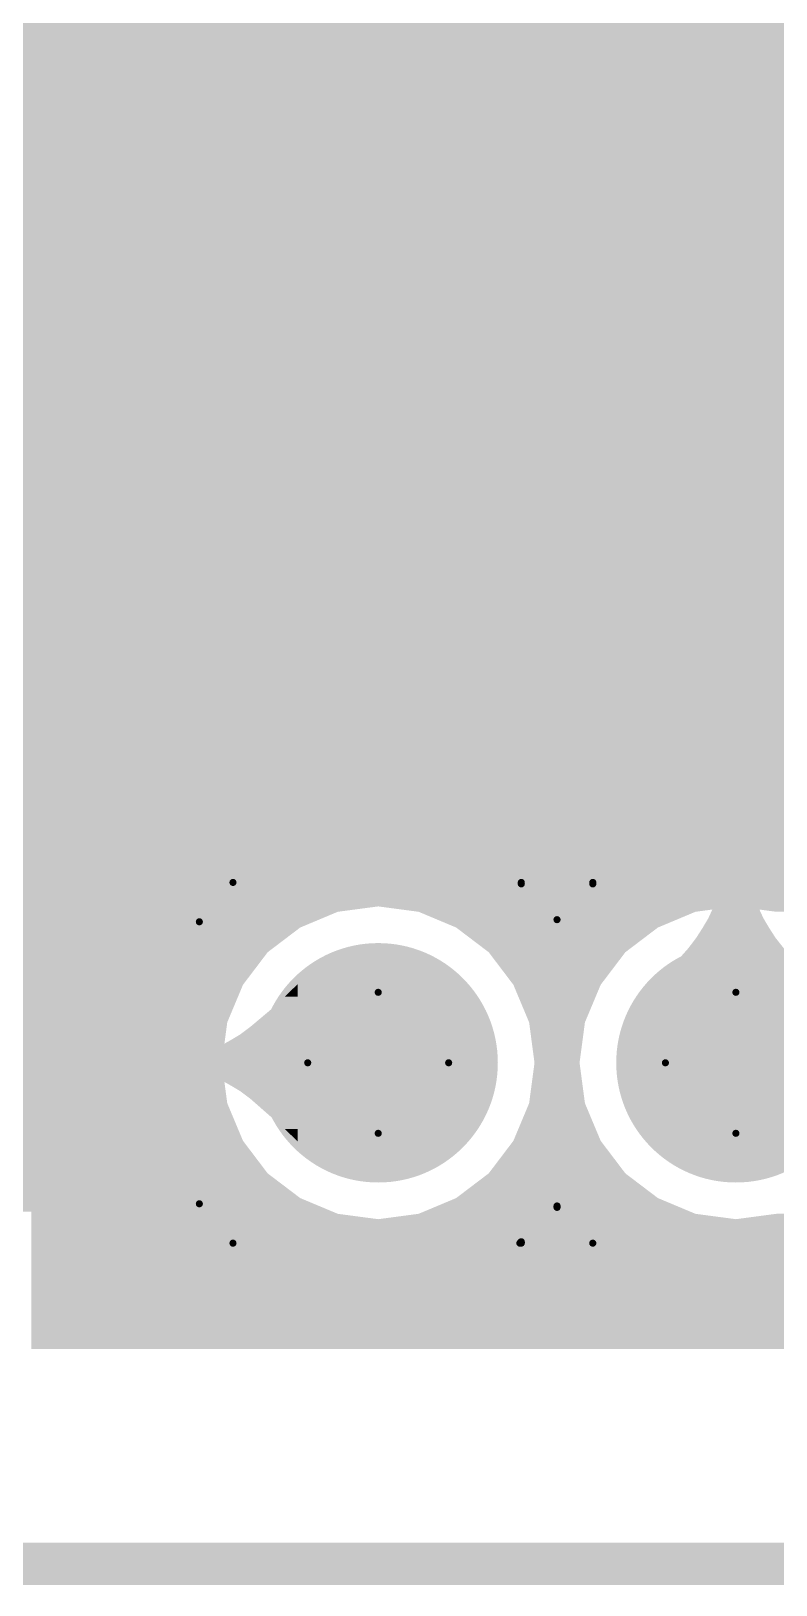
# Model space of a CAD drawing. Header units: millimetres. Extents: x -0.19 to 3.91, y -0.06 to 2.26.
# Drawn here: x 1.245 to 1.4532, y -0.0059 to 0.4283 of the extents above; entities that cross this region are included whole.
import ezdxf

# ---------------------------------------------------------------- set-up
doc = ezdxf.new("R2010")
doc.units = ezdxf.units.MM
doc.layers.get('0').update_dxf_attribs({"linetype": 'CONTINUOUS', "lineweight": 0})
for name, color, linetype, lineweight in [('PCB_KUR_GBL', 10, 'CONTINUOUS', 0), ('PCB_KUR_GBO', 96, 'CONTINUOUS', 0), ('PCB_KUR_GBS', 176, 'CONTINUOUS', 0), ('PCB_KUR_GD1', 40, 'CONTINUOUS', 0), ('PCB_KUR_GG1', 56, 'CONTINUOUS', 0), ('PCB_KUR_GKO', 130, 'CONTINUOUS', 0), ('PCB_KUR_GM2', 216, 'CONTINUOUS', 0), ('PCB_KUR_GPB', 9, 'CONTINUOUS', 0), ('PCB_KUR_GPT', 8, 'CONTINUOUS', 0), ('PCB_KUR_GTL', 30, 'CONTINUOUS', 0), ('PCB_KUR_GTO', 163, 'CONTINUOUS', 0), ('PCB_KUR_GTS', 254, 'CONTINUOUS', 0), ('PCB_KUR_TXT', 254, 'CONTINUOUS', 0)]:
    doc.layers.add(name, color=color, linetype=linetype, lineweight=lineweight)

# ---------------------------------------------------------------- blocks, each defined once
blk = doc.blocks.new('ROUND_11')
h = blk.add_hatch(color=256)
edge = h.paths.add_edge_path(flags=0)
edge.add_arc((0, 0), 0.0315, 0, 360)
blk = doc.blocks.new('ROUND_3')
h = blk.add_hatch(color=256)
edge = h.paths.add_edge_path(flags=0)
edge.add_arc((0, 0), 0.0059, 0, 360)
blk = doc.blocks.new('ROUND_21')
h = blk.add_hatch(color=256)
edge = h.paths.add_edge_path(flags=0)
edge.add_arc((0, 0), 0.03345, 0, 360)
blk = doc.blocks.new('ROUND_25')
h = blk.add_hatch(color=256)
edge = h.paths.add_edge_path(flags=0)
edge.add_arc((0, 0), 0.001, 0, 360)
blk = doc.blocks.new('ROUND_7')
h = blk.add_hatch(color=256)
edge = h.paths.add_edge_path(flags=0)
edge.add_arc((0, 0), 0.00325, 0, 360)
blk = doc.blocks.new('ROUND_8')
h = blk.add_hatch(color=256)
edge = h.paths.add_edge_path(flags=0)
edge.add_arc((0, 0), 0.005, 0, 360)
blk = doc.blocks.new('ROUND_14')
h = blk.add_hatch(color=256)
edge = h.paths.add_edge_path(flags=0)
edge.add_arc((0, 0), 0.0197, 0, 360)

msp = doc.modelspace()

# ---------------------------------------------------------------- linework, layer by layer
at = {"layer": 'PCB_KUR_GBL'}
for points in [[(0.405, 0.425), (0.405, 0.4884), (2.2638, 0.425), (2.2638, 0.4884)], [(0.582, 0.4033), (0.582, 0.425), (2.2638, 0.4033), (2.2638, 0.425)], [(0.582, 0.402), (0.582, 0.4033), (1.7226, 0.402), (1.7324, 0.4033)], [(0.582, 0.3982), (0.582, 0.402), (1.7135, 0.3982), (1.7226, 0.402)], [(0.582, 0.3922), (0.582, 0.3982), (1.7057, 0.3922), (1.7135, 0.3982)], [(0.582, 0.3844), (0.582, 0.3922), (1.6997, 0.3844), (1.7057, 0.3922)], [(0.582, 0.3753), (0.582, 0.3844), (1.6959, 0.3753), (1.6997, 0.3844)], [(0.582, 0.3656), (0.582, 0.3753), (1.6947, 0.3656), (1.6959, 0.3753)], [(0.582, 0.3558), (0.582, 0.3656), (1.6959, 0.3558), (1.6947, 0.3656)], [(0.582, 0.3467), (0.582, 0.3558), (1.6997, 0.3467), (1.6959, 0.3558)], [(0.582, 0.3389), (0.582, 0.3467), (1.7057, 0.3389), (1.6997, 0.3467)], [(0.582, 0.3329), (0.582, 0.3389), (1.7135, 0.3329), (1.7057, 0.3389)], [(0.582, 0.3291), (0.582, 0.3329), (1.7226, 0.3291), (1.7135, 0.3329)], [(0.582, 0.3278), (0.582, 0.3291), (1.7324, 0.3278), (1.7226, 0.3291)], [(0.582, 0.1837), (0.582, 0.3278), (2.2638, 0.1837), (2.2638, 0.3278)], [(0.582, 0.1822), (0.582, 0.1837), (1.3307, 0.1822), (1.342, 0.1837)], [(1.3533, 0.1822), (1.342, 0.1837), (1.4307, 0.1822), (1.442, 0.1837)], [(1.4533, 0.1822), (1.442, 0.1837), (1.5307, 0.1822), (1.542, 0.1837)], [(0.582, 0.1778), (0.582, 0.1822), (1.3202, 0.1778), (1.3307, 0.1822)], [(1.3638, 0.1778), (1.3533, 0.1822), (1.4202, 0.1778), (1.4307, 0.1822)], [(0.582, 0.1709), (0.582, 0.1778), (1.3111, 0.1709), (1.3202, 0.1778)], [(1.3729, 0.1709), (1.3638, 0.1778), (1.4111, 0.1709), (1.4202, 0.1778)], [(0.582, 0.1618), (0.582, 0.1709), (1.3042, 0.1618), (1.3111, 0.1709)], [(1.3798, 0.1618), (1.3729, 0.1709), (1.4042, 0.1618), (1.4111, 0.1709)], [(0.582, 0.1513), (0.582, 0.1618), (1.2998, 0.1513), (1.3042, 0.1618)], [(1.3842, 0.1513), (1.3798, 0.1618), (1.3998, 0.1513), (1.4042, 0.1618)], [(0.582, 0.14), (0.582, 0.1513), (1.2983, 0.14), (1.2998, 0.1513)], [(1.3857, 0.14), (1.3842, 0.1513), (1.3983, 0.14), (1.3998, 0.1513)], [(0.582, 0.1287), (0.582, 0.14), (1.2998, 0.1287), (1.2983, 0.14)], [(1.3842, 0.1287), (1.3857, 0.14), (1.3998, 0.1287), (1.3983, 0.14)], [(0.582, 0.1182), (0.582, 0.1287), (1.3042, 0.1182), (1.2998, 0.1287)], [(1.3798, 0.1182), (1.3842, 0.1287), (1.4042, 0.1182), (1.3998, 0.1287)], [(0.582, 0.1091), (0.582, 0.1182), (1.3111, 0.1091), (1.3042, 0.1182)], [(1.3729, 0.1091), (1.3798, 0.1182), (1.4111, 0.1091), (1.4042, 0.1182)], [(0.582, 0.1034), (0.582, 0.1091), (1.3185, 0.1034), (1.3111, 0.1091)], [(1.3655, 0.1034), (1.3729, 0.1091), (1.4185, 0.1034), (1.4111, 0.1091)], [(0.582, 0.0984), (0.582, 0.1034), (1.3168, 0.0984), (1.3185, 0.1034)], [(1.3672, 0.0984), (1.3655, 0.1034), (1.4168, 0.0984), (1.4185, 0.1034)]]:
    msp.add_solid(points, dxfattribs=at)
at = {"layer": 'PCB_KUR_GBO', "lineweight": 211, "const_width": 0.0118}
for points in [[(1.4133, 0.3981), (1.4133, 0.4178)], [(1.4724, 0.4079), (1.4133, 0.4079)], [(1.4133, 0.4079), (1.4133, 0.3981)], [(1.3232, 0.3784), (1.3133, 0.3686)], [(1.333, 0.3784), (1.3232, 0.3784)], [(1.3428, 0.3686), (1.333, 0.3784)], [(1.3527, 0.3784), (1.3428, 0.3686)], [(1.3625, 0.3784), (1.3527, 0.3784)], [(1.3724, 0.3686), (1.3625, 0.3784)], [(1.4133, 0.3686), (1.4232, 0.3784)], [(1.4232, 0.3784), (1.4625, 0.3784)], [(1.3133, 0.3686), (1.3133, 0.3489)], [(1.3428, 0.3686), (1.3428, 0.3588)], [(1.3428, 0.3588), (1.3428, 0.3686)], [(1.3724, 0.3489), (1.3724, 0.3686)], [(1.4133, 0.3391), (1.4133, 0.3686)], [(1.3133, 0.3489), (1.3232, 0.3391)], [(1.3625, 0.3391), (1.3724, 0.3489)], [(1.4724, 0.3391), (1.4133, 0.3391)], [(1.3133, 0.2997), (1.333, 0.3194)], [(1.333, 0.3194), (1.3724, 0.3194)], [(1.433, 0.2997), (1.4133, 0.3194)], [(1.4133, 0.3194), (1.4724, 0.3194)], [(1.333, 0.28), (1.3133, 0.2997)], [(1.4133, 0.28), (1.433, 0.2997)], [(1.3724, 0.28), (1.333, 0.28)], [(1.4724, 0.28), (1.4133, 0.28)], [(1.3232, 0.2604), (1.3133, 0.2505)], [(1.333, 0.2604), (1.3232, 0.2604)], [(1.3428, 0.2505), (1.333, 0.2604)], [(1.3527, 0.2604), (1.3428, 0.2505)], [(1.3625, 0.2604), (1.3527, 0.2604)], [(1.3724, 0.2505), (1.3625, 0.2604)], [(1.4232, 0.2604), (1.4133, 0.2505)], [(1.433, 0.2604), (1.4232, 0.2604)], [(1.4428, 0.2505), (1.433, 0.2604)], [(1.3133, 0.2505), (1.3133, 0.2308)], [(1.3428, 0.2505), (1.3428, 0.2407)], [(1.3428, 0.2407), (1.3428, 0.2505)], [(1.3724, 0.2308), (1.3724, 0.2505)], [(1.4133, 0.2505), (1.4133, 0.2308)], [(1.4428, 0.2308), (1.4428, 0.2505)], [(1.3133, 0.2308), (1.3232, 0.221)], [(1.3625, 0.221), (1.3724, 0.2308)], [(1.4133, 0.2308), (1.4232, 0.221)], [(1.4527, 0.221), (1.4428, 0.2308)], [(1.4625, 0.221), (1.4527, 0.221)]]:
    msp.add_lwpolyline(points, dxfattribs=at)
at = {"layer": 'PCB_KUR_GD1', "lineweight": 211, "const_width": 0.0027}
for points in [[(1.334, 0.14), (1.334, 0.14, 1), (1.35, 0.14, 1), (1.334, 0.14)], [(1.434, 0.14), (1.434, 0.14, 1), (1.45, 0.14, 1), (1.434, 0.14)]]:
    msp.add_lwpolyline(points, format="xyb", dxfattribs=at)
at = {"layer": 'PCB_KUR_GG1', "lineweight": 211, "const_width": 0.002}
for points in [[(1.342, 0.1203), (1.342, 0.1597)], [(1.442, 0.1203), (1.442, 0.1597)], [(1.3223, 0.14), (1.3617, 0.14)], [(1.4223, 0.14), (1.4617, 0.14)]]:
    msp.add_lwpolyline(points, dxfattribs=at)
at = {"layer": 'PCB_KUR_GKO', "lineweight": 211, "const_width": 0.0118}
msp.add_lwpolyline([(0, 0), (2.3622, 0)], dxfattribs=at)
at = {"layer": 'PCB_KUR_GM2', "lineweight": 211, "const_width": 0.002}
for points in [[(1.3014, 0.1904, 0.414214), (1.292, 0.1794)], [(1.3105, 0.14), (1.3105, 0.14, 1), (1.3735, 0.14, 1), (1.3105, 0.14)], [(1.3105, 0.14), (1.3105, 0.14, 1), (1.3735, 0.14, 1), (1.3105, 0.14)], [(1.4105, 0.14), (1.4105, 0.14, 1), (1.4735, 0.14, 1), (1.4105, 0.14)], [(1.292, 0.1006, 0.414214), (1.3014, 0.0896)]]:
    msp.add_lwpolyline(points, format="xyb", dxfattribs=at)
at = {"layer": 'PCB_KUR_GM2', "lineweight": 211}
for points, const_width in [([(1.3014, 0.1904), (1.382, 0.1904)], 0.002), ([(1.402, 0.1904), (1.482, 0.1904)], 0.002), ([(1.382, 0.19), (1.392, 0.18)], 0.002), ([(1.392, 0.18), (1.402, 0.19)], 0.002), ([(1.292, 0.1006), (1.292, 0.1794)], 0.002), ([(1.392, 0.1), (1.392, 0.18)], 0.002), ([(1.3503, 0.1636), (1.3345, 0.1636)], 0.0118), ([(1.3345, 0.1636), (1.3424, 0.1636)], 0.0118), ([(1.3424, 0.1636), (1.3424, 0.1164)], 0.0118), ([(1.3424, 0.1164), (1.3503, 0.1243)], 0.0118), ([(1.382, 0.09), (1.392, 0.1)], 0.002), ([(1.392, 0.0996), (1.392, 0.1)], 0.002), ([(1.392, 0.0996), (1.402, 0.0896)], 0.002), ([(1.3014, 0.0896), (1.3816, 0.0896)], 0.002), ([(1.3816, 0.0896), (1.382, 0.09)], 0.002), ([(1.382, 0.0896), (1.382, 0.09)], 0.002), ([(1.402, 0.0896), (1.482, 0.0896)], 0.002)]:
    msp.add_lwpolyline(points, dxfattribs=dict(at, const_width=const_width))
at = {"layer": 'PCB_KUR_GTL', "lineweight": 211}
for points, const_width in [([(1.442, 0.14), (1.442, 0.5683)], 0.01), ([(1.185, 0.14), (1.342, 0.14)], 0.0065)]:
    msp.add_lwpolyline(points, dxfattribs=dict(at, const_width=const_width))
at = {"layer": 'PCB_KUR_GTL'}
for points in [[(1.245, 0.1837), (1.245, 0.531), (1.4297, 0.1837), (1.4297, 0.531)], [(1.4363, 0.1854), (1.4368, 0.1878), (1.4477, 0.1854), (1.4472, 0.1878)], [(1.4368, 0.1878), (1.437, 0.19), (1.4472, 0.1878), (1.447, 0.19)], [(1.245, 0.1822), (1.245, 0.1837), (1.3307, 0.1822), (1.342, 0.1837)], [(1.3533, 0.1822), (1.342, 0.1837), (1.4297, 0.1822), (1.4297, 0.1837)], [(1.4343, 0.1804), (1.4355, 0.183), (1.4497, 0.1804), (1.4485, 0.183)], [(1.4355, 0.183), (1.4363, 0.1854), (1.4485, 0.183), (1.4477, 0.1854)], [(1.245, 0.1778), (1.245, 0.1822), (1.3202, 0.1778), (1.3307, 0.1822)], [(1.35425, 0.1818), (1.3533, 0.1822), (1.4297, 0.1818), (1.4297, 0.1822)], [(1.3638, 0.1778), (1.35426, 0.1818), (1.4202, 0.1778), (1.4297, 0.1818)], [(1.4327, 0.1777), (1.4343, 0.1804), (1.4513, 0.1777), (1.4497, 0.1804)], [(1.245, 0.1709), (1.245, 0.1778), (1.3111, 0.1709), (1.3202, 0.1778)], [(1.3729, 0.1709), (1.3638, 0.1778), (1.4111, 0.1709), (1.4202, 0.1778)], [(1.4287, 0.172), (1.4309, 0.1749), (1.4554, 0.172), (1.4531, 0.1749)], [(1.4309, 0.1749), (1.4327, 0.1777), (1.4531, 0.1749), (1.4513, 0.1777)], [(1.245, 0.1618), (1.245, 0.1709), (1.3042, 0.1618), (1.3111, 0.1709)], [(1.3798, 0.1618), (1.3729, 0.1709), (1.4042, 0.1618), (1.4111, 0.1709)], [(1.4232, 0.1658), (1.4287, 0.172), (1.4608, 0.1658), (1.4554, 0.172)], [(1.42, 0.1625), (1.4232, 0.1658), (1.4641, 0.1625), (1.4608, 0.1658)], [(1.245, 0.1513), (1.245, 0.1618), (1.2998, 0.1513), (1.3042, 0.1618)], [(1.3159, 0.1585), (1.3195, 0.162), (1.3195, 0.1585), (1.3195, 0.162)], [(1.3842, 0.1513), (1.3798, 0.1618), (1.3998, 0.1513), (1.4042, 0.1618)], [(1.3125, 0.1553), (1.3159, 0.1585), (1.3195, 0.1553), (1.3195, 0.1585)], [(1.3062, 0.15), (1.3125, 0.1553), (1.3195, 0.15), (1.3195, 0.1553)], [(1.245, 0.1505), (1.245, 0.1513), (1.2997, 0.1505), (1.2998, 0.1513)], [(1.3007, 0.1463), (1.3034, 0.1479), (1.3195, 0.1463), (1.3195, 0.1479)], [(1.3034, 0.1479), (1.3062, 0.15), (1.3195, 0.1479), (1.3195, 0.15)], [(1.3857, 0.14), (1.3842, 0.1513), (1.3983, 0.14), (1.3998, 0.1513)], [(1.2918, 0.1433), (1.2937, 0.1434), (1.3195, 0.1433), (1.3195, 0.1434)], [(1.2918, 0.1367), (1.2918, 0.1433), (1.3195, 0.1367), (1.3195, 0.1433)], [(1.2937, 0.1434), (1.2959, 0.144), (1.3195, 0.1434), (1.3195, 0.144)], [(1.2959, 0.144), (1.2982, 0.1449), (1.3195, 0.144), (1.3195, 0.1449)], [(1.2982, 0.1449), (1.3007, 0.1463), (1.3195, 0.1449), (1.3195, 0.1463)], [(1.3842, 0.1287), (1.3857, 0.14), (1.3998, 0.1287), (1.3983, 0.14)], [(1.2937, 0.1366), (1.2918, 0.1367), (1.3195, 0.1366), (1.3195, 0.1367)], [(1.2959, 0.136), (1.2937, 0.1366), (1.3195, 0.136), (1.3195, 0.1366)], [(1.2982, 0.1351), (1.2959, 0.136), (1.3195, 0.1351), (1.3195, 0.136)], [(1.3007, 0.1337), (1.2982, 0.1351), (1.3195, 0.1337), (1.3195, 0.1351)], [(1.3034, 0.1321), (1.3007, 0.1337), (1.3195, 0.1321), (1.3195, 0.1337)], [(1.3062, 0.13), (1.3034, 0.1321), (1.3195, 0.13), (1.3195, 0.1321)], [(1.245, 0.1287), (1.245, 0.1295), (1.2998, 0.1287), (1.2997, 0.1295)], [(1.245, 0.1182), (1.245, 0.1287), (1.3042, 0.1182), (1.2998, 0.1287)], [(1.3159, 0.1215), (1.3062, 0.13), (1.3195, 0.1215), (1.3195, 0.13)], [(1.3798, 0.1182), (1.3842, 0.1287), (1.4042, 0.1182), (1.3998, 0.1287)], [(1.245, 0.1091), (1.245, 0.1182), (1.3111, 0.1091), (1.3042, 0.1182)], [(1.3195, 0.118), (1.3159, 0.1215), (1.3195, 0.118), (1.3195, 0.1215)], [(1.3729, 0.1091), (1.3798, 0.1182), (1.4111, 0.1091), (1.4042, 0.1182)], [(1.245, 0.1022), (1.245, 0.1091), (1.3202, 0.1022), (1.3111, 0.1091)], [(1.3638, 0.1022), (1.3729, 0.1091), (1.4202, 0.1022), (1.4111, 0.1091)], [(1.245, 0.0978), (1.245, 0.1022), (1.3307, 0.0978), (1.3202, 0.1022)], [(1.3533, 0.0978), (1.3638, 0.1022), (1.4307, 0.0978), (1.4202, 0.1022)], [(1.245, 0.0963), (1.245, 0.0978), (1.342, 0.0963), (1.3307, 0.0978)], [(1.245, 0.0845), (1.245, 0.0963), (2.1939, 0.0845), (2.1928, 0.0963)], [(1.342, 0.0963), (1.3533, 0.0978), (1.442, 0.0963), (1.4307, 0.0978)], [(1.442, 0.0963), (1.4533, 0.0978), (1.542, 0.0963), (1.5307, 0.0978)], [(1.245, 0.0712), (1.245, 0.0845), (2.198, 0.0712), (2.1939, 0.0845)], [(1.245, 0.0643), (1.245, 0.0712), (2.2017, 0.0643), (2.198, 0.0712)], [(1.245, 0.06), (1.245, 0.0643), (2.1991, 0.06), (2.2017, 0.0643)]]:
    msp.add_solid(points, dxfattribs=at)
at = {"layer": 'PCB_KUR_GTO', "lineweight": 211, "const_width": 0.0118}
for points in [[(1.3014, 0.1904, 0.414214), (1.292, 0.1794)], [(1.292, 0.1006, 0.414214), (1.3014, 0.0896)]]:
    msp.add_lwpolyline(points, format="xyb", dxfattribs=at)
for points in [[(1.3014, 0.1904), (1.382, 0.1904)], [(1.382, 0.19), (1.392, 0.18)], [(1.392, 0.18), (1.402, 0.19)], [(1.402, 0.1904), (1.482, 0.1904)], [(1.292, 0.1006), (1.292, 0.1794)], [(1.392, 0.0996), (1.392, 0.18)], [(1.382, 0.09), (1.392, 0.1)], [(1.392, 0.0996), (1.392, 0.1)], [(1.392, 0.0996), (1.402, 0.0896)], [(1.3816, 0.0896), (1.382, 0.09)], [(1.382, 0.0896), (1.382, 0.09)], [(1.3014, 0.0896), (1.3816, 0.0896)], [(1.402, 0.0896), (1.482, 0.0896)]]:
    msp.add_lwpolyline(points, dxfattribs=at)

# ---------------------------------------------------------------- block references
at = {"layer": 'PCB_KUR_GBL'}
for p in [(1.342, 0.14), (1.442, 0.14)]:
    msp.add_blockref('ROUND_11', p, dxfattribs=at)
at = {"layer": 'PCB_KUR_GBO'}
for p in [(1.4133, 0.4178), (1.4133, 0.4079), (1.4133, 0.3981), (1.3232, 0.3784), (1.333, 0.3784), (1.3527, 0.3784), (1.3625, 0.3784), (1.4232, 0.3784), (1.3133, 0.3686), (1.3428, 0.3686), (1.3428, 0.3686), (1.3724, 0.3686), (1.4133, 0.3686), (1.3428, 0.3588), (1.3133, 0.3489), (1.3724, 0.3489), (1.3232, 0.3391), (1.3625, 0.3391), (1.4133, 0.3391), (1.333, 0.3194), (1.3724, 0.3194), (1.4133, 0.3194), (1.3133, 0.2997), (1.433, 0.2997), (1.333, 0.28), (1.3724, 0.28), (1.4133, 0.28), (1.3232, 0.2604), (1.333, 0.2604), (1.3527, 0.2604), (1.3625, 0.2604), (1.4232, 0.2604), (1.433, 0.2604), (1.3133, 0.2505), (1.3428, 0.2505), (1.3428, 0.2505), (1.3724, 0.2505), (1.4133, 0.2505), (1.4428, 0.2505), (1.3428, 0.2407), (1.3133, 0.2308), (1.3724, 0.2308), (1.4133, 0.2308), (1.4428, 0.2308), (1.3232, 0.221), (1.3625, 0.221), (1.4232, 0.221), (1.4527, 0.221)]:
    msp.add_blockref('ROUND_3', p, dxfattribs=at)
at = {"layer": 'PCB_KUR_GBS'}
for p in [(1.342, 0.14), (1.442, 0.14)]:
    msp.add_blockref('ROUND_21', p, dxfattribs=at)
at = {"layer": 'PCB_KUR_GG1'}
for p in [(1.342, 0.1597), (1.442, 0.1597), (1.3223, 0.14), (1.3617, 0.14), (1.4223, 0.14), (1.342, 0.1203), (1.442, 0.1203)]:
    msp.add_blockref('ROUND_25', p, dxfattribs=at)
at = {"layer": 'PCB_KUR_GM2'}
for name, p in [('ROUND_25', (1.3014, 0.1904)), ('ROUND_25', (1.3014, 0.1904)), ('ROUND_25', (1.382, 0.1904)), ('ROUND_25', (1.402, 0.1904)), ('ROUND_25', (1.382, 0.19)), ('ROUND_25', (1.402, 0.19)), ('ROUND_25', (1.292, 0.1794)), ('ROUND_25', (1.292, 0.1794)), ('ROUND_25', (1.392, 0.18)), ('ROUND_25', (1.392, 0.18)), ('ROUND_25', (1.392, 0.18)), ('ROUND_3', (1.3345, 0.1636)), ('ROUND_3', (1.3424, 0.1636)), ('ROUND_3', (1.3503, 0.1636)), ('ROUND_3', (1.3503, 0.1243)), ('ROUND_3', (1.3424, 0.1164)), ('ROUND_25', (1.292, 0.1006)), ('ROUND_25', (1.292, 0.1006)), ('ROUND_25', (1.392, 0.1)), ('ROUND_25', (1.392, 0.1)), ('ROUND_25', (1.392, 0.1)), ('ROUND_25', (1.392, 0.0996)), ('ROUND_25', (1.392, 0.0996)), ('ROUND_25', (1.3014, 0.0896)), ('ROUND_25', (1.3014, 0.0896)), ('ROUND_25', (1.3816, 0.0896)), ('ROUND_25', (1.3816, 0.0896)), ('ROUND_25', (1.382, 0.09)), ('ROUND_25', (1.382, 0.09)), ('ROUND_25', (1.382, 0.09)), ('ROUND_25', (1.382, 0.0896)), ('ROUND_25', (1.402, 0.0896)), ('ROUND_25', (1.402, 0.0896))]:
    msp.add_blockref(name, p, dxfattribs=at)
at = {"layer": 'PCB_KUR_GPB'}
for p in [(1.342, 0.14), (1.442, 0.14)]:
    msp.add_blockref('ROUND_11', p, dxfattribs=at)
at = {"layer": 'PCB_KUR_GPT'}
for p in [(1.342, 0.14), (1.442, 0.14)]:
    msp.add_blockref('ROUND_11', p, dxfattribs=at)
at = {"layer": 'PCB_KUR_GTL'}
for name, p in [('ROUND_11', (1.342, 0.14)), ('ROUND_11', (1.442, 0.14)), ('ROUND_8', (1.442, 0.14)), ('ROUND_7', (1.342, 0.14))]:
    msp.add_blockref(name, p, dxfattribs=at)
at = {"layer": 'PCB_KUR_GTO'}
for p in [(1.3014, 0.1904), (1.3014, 0.1904), (1.382, 0.1904), (1.382, 0.19), (1.402, 0.1904), (1.402, 0.19), (1.292, 0.1794), (1.292, 0.1794), (1.392, 0.18), (1.392, 0.18), (1.292, 0.1006), (1.292, 0.1006), (1.392, 0.1), (1.392, 0.1), (1.392, 0.0996), (1.392, 0.0996), (1.392, 0.0996), (1.382, 0.09), (1.382, 0.09), (1.3014, 0.0896), (1.3014, 0.0896), (1.3816, 0.0896), (1.382, 0.0896), (1.402, 0.0896), (1.402, 0.0896)]:
    msp.add_blockref('ROUND_3', p, dxfattribs=at)
at = {"layer": 'PCB_KUR_GTS'}
for p in [(1.342, 0.14), (1.442, 0.14)]:
    msp.add_blockref('ROUND_21', p, dxfattribs=at)
at = {"layer": 'PCB_KUR_TXT'}
for p in [(1.342, 0.14), (1.442, 0.14)]:
    msp.add_blockref('ROUND_14', p, dxfattribs=at)

doc.saveas('drawing.dxf')
